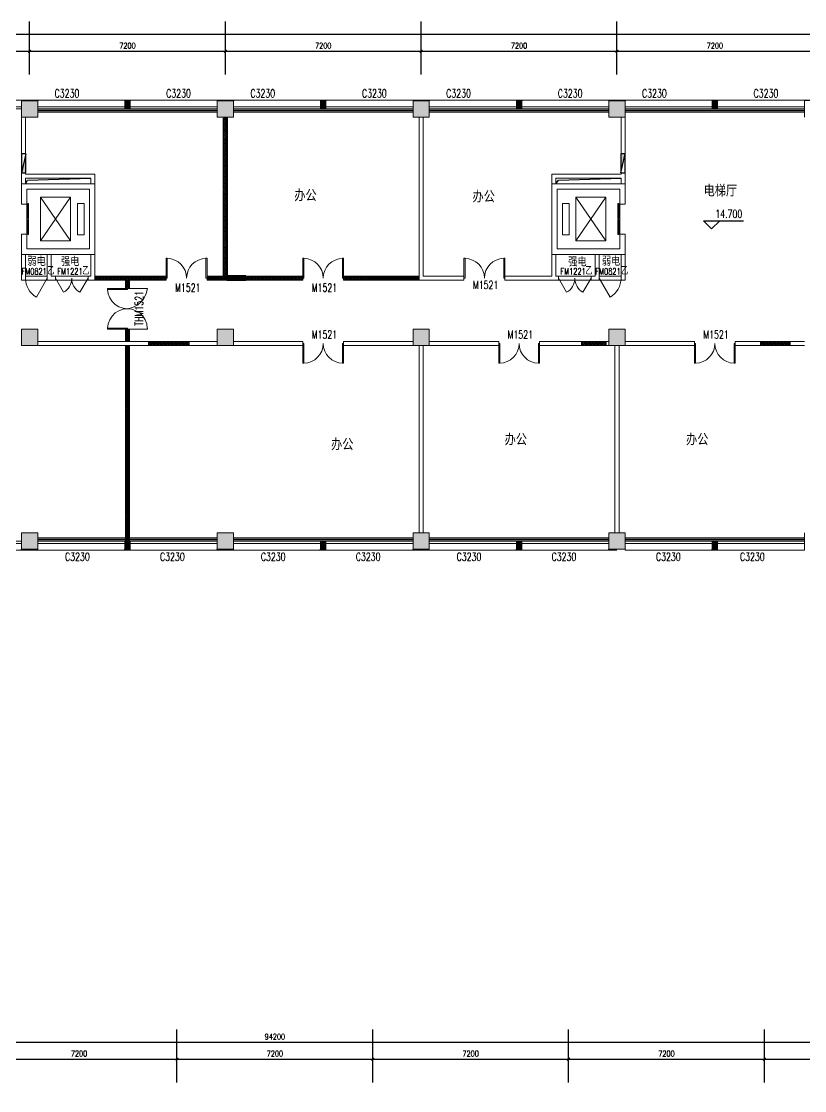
# Model space of a CAD drawing. Header units: millimetres. Extents: x 164760 to 3716174, y -1766400 to 11969.
# Drawn here: x 3380246 to 3409046, y -1604526 to -1565185 of the extents above; entities that cross this region are included whole.
import ezdxf

# ---------------------------------------------------------------- set-up
doc = ezdxf.new("R2010")
doc.units = ezdxf.units.MM
doc.header["$LTSCALE"] = 1000
doc.linetypes.add('DASHEDX2', pattern=[1.5, 1, -0.5])
doc.layers.get('0').update_dxf_attribs({"color": 253, "linetype": 'CONTINUOUS'})
doc.layers.get('Defpoints').update_dxf_attribs({"color": 250, "linetype": 'CONTINUOUS', "lineweight": 0})
for name, color, linetype in [('3', 253, 'CONTINUOUS'), ('AXIS', 253, 'CONTINUOUS'), ('DIM_ELEV', 253, 'CONTINUOUS'), ('PUB_TEXT', 253, 'CONTINUOUS'), ('SURFACE', 253, 'CONTINUOUS'), ('w-消火栓', 253, 'CONTINUOUS'), ('WINDOW_TEXT', 253, 'CONTINUOUS')]:
    doc.layers.add(name, color=color, linetype=linetype)
for name, color, linetype, lineweight in [('COLUMN', 253, 'CONTINUOUS', 0), ('FC-FLOOR【地材分格】', 253, 'CONTINUOUS', 0), ('PUB_HATCH', 253, 'CONTINUOUS', 0), ('RC-Modelling【天花造型】', 253, 'CONTINUOUS', 0), ('STAIR', 253, 'CONTINUOUS', 0), ('WALL', 253, 'CONTINUOUS', 0), ('Wall【墙体】', 253, 'CONTINUOUS', 0), ('WINDOW', 253, 'CONTINUOUS', 0)]:
    doc.layers.add(name, color=color, linetype=linetype, lineweight=lineweight)
doc.styles.add('_TCH_DIM', font='SIMPLEX', dxfattribs={"bigfont": 'GBCBIG'})
doc.styles.add('_TCH_DIM_T3', font='SIMPLEX', dxfattribs={"width": 0.705882, "bigfont": 'GBCBIG'})
doc.styles.add('_TCH_WINDOW', font='SIMPLEX', dxfattribs={"bigfont": 'GBCBIG'})
doc.styles.get("Standard").update_dxf_attribs({"font": 'GBENOR', "bigfont": 'GBCBIG'})
doc.styles.add('宋体', font='', dxfattribs={"width": 0.7})
doc.styles.get('宋体').set_extended_font_data('SimSun')
doc.dimstyles.new('_TCH_ARCH&&100', dxfattribs={"dimtxt": 212.5, "dimasz": 100, "dimexe": 250, "dimexo": 300, "dimgap": 100, "dimtad": 1, "dimdec": 0, "dimzin": 0, "dimdsep": 46, "dimtxsty": '_TCH_DIM_T3', "dimblk": 'ARCHTICK', "dimcen": 0.09, "dimclrt": 7, "dimazin": 2, "dimtfac": 1, "dimtdec": 0, "dimtix": 1, "dimtmove": 2, "dimatfit": 3, "dimtolj": 1, "dimtzin": 0, "dimarcsym": 0})

# ---------------------------------------------------------------- blocks, each defined once
blk = doc.blocks.new('_ArchTick')
at = {"color": 2, "linetype": 'ByBlock', "const_width": 0.4}
blk.add_lwpolyline([(-0.5, -0.5), (0.5, 0.5)], dxfattribs=at)
blk = doc.blocks.new('*D614')
at = {"layer": 'AXIS', "color": 0, "lineweight": -2, "transparency": 16777216}
for p, q in [((3553480, -1554394), (3553480, -1553288)), ((3553480, -1553538), (3560680, -1553538)), ((3560680, -1554394), (3560680, -1553288))]:
    blk.add_line(p, q, dxfattribs=at)
at = {"layer": 'Defpoints', "color": 0, "transparency": 16777216}
for p in [(3560680, -1553538), (3553480, -1554694), (3560680, -1554694)]:
    blk.add_point(p, dxfattribs=at)
at = {"layer": 'AXIS', "color": 0, "lineweight": -2, "transparency": 16777216, "xscale": 100, "yscale": 100, "zscale": 100, "rotation": 180}
blk.add_blockref('_ArchTick', (3553480, -1553538), dxfattribs=at)
at = {"layer": 'AXIS', "color": 0, "lineweight": -2, "transparency": 16777216, "xscale": 100, "yscale": 100, "zscale": 100}
blk.add_blockref('_ArchTick', (3560680, -1553538), dxfattribs=at)
at = {"layer": 'AXIS', "color": 7, "transparency": 16777216, "insert": (3557080, -1553332), "char_height": 212.5, "attachment_point": 5, "style": '_TCH_DIM_T3'}
blk.add_mtext('\\A1;7200', dxfattribs=at)
blk = doc.blocks.new('*D615')
at = {"layer": 'AXIS', "color": 0, "lineweight": -2, "transparency": 16777216}
for p, q in [((3546280, -1554394), (3546280, -1553288)), ((3546280, -1553538), (3553480, -1553538)), ((3553480, -1554394), (3553480, -1553288))]:
    blk.add_line(p, q, dxfattribs=at)
at = {"layer": 'Defpoints', "color": 0, "transparency": 16777216}
for p in [(3553480, -1553538), (3546280, -1554694), (3553480, -1554694)]:
    blk.add_point(p, dxfattribs=at)
at = {"layer": 'AXIS', "color": 0, "lineweight": -2, "transparency": 16777216, "xscale": 100, "yscale": 100, "zscale": 100, "rotation": 180}
blk.add_blockref('_ArchTick', (3546280, -1553538), dxfattribs=at)
at = {"layer": 'AXIS', "color": 0, "lineweight": -2, "transparency": 16777216, "xscale": 100, "yscale": 100, "zscale": 100}
blk.add_blockref('_ArchTick', (3553480, -1553538), dxfattribs=at)
at = {"layer": 'AXIS', "color": 7, "transparency": 16777216, "insert": (3549880, -1553332), "char_height": 212.5, "attachment_point": 5, "style": '_TCH_DIM_T3'}
blk.add_mtext('\\A1;7200', dxfattribs=at)
blk = doc.blocks.new('*D616')
at = {"layer": 'AXIS', "color": 0, "lineweight": -2, "transparency": 16777216}
for p, q in [((3539080, -1554394), (3539080, -1553288)), ((3539080, -1553538), (3546280, -1553538)), ((3546280, -1554394), (3546280, -1553288))]:
    blk.add_line(p, q, dxfattribs=at)
at = {"layer": 'Defpoints', "color": 0, "transparency": 16777216}
for p in [(3546280, -1553538), (3539080, -1554694), (3546280, -1554694)]:
    blk.add_point(p, dxfattribs=at)
at = {"layer": 'AXIS', "color": 0, "lineweight": -2, "transparency": 16777216, "xscale": 100, "yscale": 100, "zscale": 100, "rotation": 180}
blk.add_blockref('_ArchTick', (3539080, -1553538), dxfattribs=at)
at = {"layer": 'AXIS', "color": 0, "lineweight": -2, "transparency": 16777216, "xscale": 100, "yscale": 100, "zscale": 100}
blk.add_blockref('_ArchTick', (3546280, -1553538), dxfattribs=at)
at = {"layer": 'AXIS', "color": 7, "transparency": 16777216, "insert": (3542680, -1553332), "char_height": 212.5, "attachment_point": 5, "style": '_TCH_DIM_T3'}
blk.add_mtext('\\A1;7200', dxfattribs=at)
blk = doc.blocks.new('*D602')
at = {"layer": 'AXIS', "color": 0, "lineweight": -2, "transparency": 16777216}
for p, q in [((3531880, -1554394), (3531880, -1553288)), ((3531880, -1553538), (3539080, -1553538)), ((3539080, -1554394), (3539080, -1553288))]:
    blk.add_line(p, q, dxfattribs=at)
at = {"layer": 'Defpoints', "color": 0, "transparency": 16777216}
for p in [(3539080, -1553538), (3531880, -1554694), (3539080, -1554694)]:
    blk.add_point(p, dxfattribs=at)
at = {"layer": 'AXIS', "color": 0, "lineweight": -2, "transparency": 16777216, "xscale": 100, "yscale": 100, "zscale": 100, "rotation": 180}
blk.add_blockref('_ArchTick', (3531880, -1553538), dxfattribs=at)
at = {"layer": 'AXIS', "color": 0, "lineweight": -2, "transparency": 16777216, "xscale": 100, "yscale": 100, "zscale": 100}
blk.add_blockref('_ArchTick', (3539080, -1553538), dxfattribs=at)
at = {"layer": 'AXIS', "color": 7, "transparency": 16777216, "insert": (3535480, -1553332), "char_height": 212.5, "attachment_point": 5, "style": '_TCH_DIM_T3'}
blk.add_mtext('\\A1;7200', dxfattribs=at)
blk = doc.blocks.new('*D603')
at = {"layer": 'AXIS', "color": 0, "lineweight": -2, "transparency": 16777216}
for p, q in [((3524680, -1554394), (3524680, -1553288)), ((3524680, -1553538), (3531880, -1553538)), ((3531880, -1554394), (3531880, -1553288))]:
    blk.add_line(p, q, dxfattribs=at)
at = {"layer": 'Defpoints', "color": 0, "transparency": 16777216}
for p in [(3531880, -1553538), (3524680, -1554694), (3531880, -1554694)]:
    blk.add_point(p, dxfattribs=at)
at = {"layer": 'AXIS', "color": 0, "lineweight": -2, "transparency": 16777216, "xscale": 100, "yscale": 100, "zscale": 100, "rotation": 180}
blk.add_blockref('_ArchTick', (3524680, -1553538), dxfattribs=at)
at = {"layer": 'AXIS', "color": 0, "lineweight": -2, "transparency": 16777216, "xscale": 100, "yscale": 100, "zscale": 100}
blk.add_blockref('_ArchTick', (3531880, -1553538), dxfattribs=at)
at = {"layer": 'AXIS', "color": 7, "transparency": 16777216, "insert": (3528280, -1553332), "char_height": 212.5, "attachment_point": 5, "style": '_TCH_DIM_T3'}
blk.add_mtext('\\A1;7200', dxfattribs=at)
blk = doc.blocks.new('*D604')
at = {"layer": 'AXIS', "color": 0, "lineweight": -2, "transparency": 16777216}
for p, q in [((3517480, -1554394), (3517480, -1553288)), ((3517480, -1553538), (3524680, -1553538)), ((3524680, -1554394), (3524680, -1553288))]:
    blk.add_line(p, q, dxfattribs=at)
at = {"layer": 'Defpoints', "color": 0, "transparency": 16777216}
for p in [(3524680, -1553538), (3517480, -1554694), (3524680, -1554694)]:
    blk.add_point(p, dxfattribs=at)
at = {"layer": 'AXIS', "color": 0, "lineweight": -2, "transparency": 16777216, "xscale": 100, "yscale": 100, "zscale": 100, "rotation": 180}
blk.add_blockref('_ArchTick', (3517480, -1553538), dxfattribs=at)
at = {"layer": 'AXIS', "color": 0, "lineweight": -2, "transparency": 16777216, "xscale": 100, "yscale": 100, "zscale": 100}
blk.add_blockref('_ArchTick', (3524680, -1553538), dxfattribs=at)
at = {"layer": 'AXIS', "color": 7, "transparency": 16777216, "insert": (3521080, -1553332), "char_height": 212.5, "attachment_point": 5, "style": '_TCH_DIM_T3'}
blk.add_mtext('\\A1;7200', dxfattribs=at)
blk = doc.blocks.new('*D623')
at = {"layer": 'AXIS', "color": 0, "lineweight": -2, "transparency": 16777216}
for p, q in [((3481180, -1554433), (3481180, -1552663)), ((3575380, -1554433), (3575380, -1552663)), ((3481180, -1552913), (3575380, -1552913))]:
    blk.add_line(p, q, dxfattribs=at)
at = {"layer": 'Defpoints', "color": 0, "transparency": 16777216}
for p in [(3575380, -1552913), (3481180, -1554733), (3575380, -1554733)]:
    blk.add_point(p, dxfattribs=at)
at = {"layer": 'AXIS', "color": 0, "lineweight": -2, "transparency": 16777216, "xscale": 100, "yscale": 100, "zscale": 100, "rotation": 180}
blk.add_blockref('_ArchTick', (3481180, -1552913), dxfattribs=at)
at = {"layer": 'AXIS', "color": 0, "lineweight": -2, "transparency": 16777216, "xscale": 100, "yscale": 100, "zscale": 100}
blk.add_blockref('_ArchTick', (3575380, -1552913), dxfattribs=at)
at = {"layer": 'AXIS', "color": 7, "transparency": 16777216, "insert": (3528280, -1552707), "char_height": 212.5, "attachment_point": 5, "style": '_TCH_DIM_T3'}
blk.add_mtext('\\A1;94200', dxfattribs=at)
blk = doc.blocks.new('$QC001_5')
blk.add_line((-325, 200), (325, 0))
blk.add_lwpolyline([(325, 0), (325, 200), (-325, 200), (-325, 0)], close=True)
blk.add_solid([(-325, 200), (325, 200), (-325, 200), (325, 0)])
at = {"flags": 1}
for tag in ['UNIT', 'WHAT', 'SPEC']:
    blk.add_attdef(tag, (0, 0), '', height=0.001, dxfattribs=at)
blk = doc.blocks.new('$DorLib2D$00000141')
at = {"color": 0}
for points in [[(-0.5, 0), (-0.5, 0.487)], [(-0.475, 0.487), (-0.5, 0.487)], [(-0.475, 0), (-0.475, 0.487)], [(-0.369, 0.473), (-0.475, 0.487)], [(-0.268, 0.435), (-0.369, 0.473)], [(-0.178, 0.377), (-0.268, 0.435)], [(-0.103, 0.3), (-0.178, 0.377)], [(-0.047, 0.208), (-0.103, 0.3)], [(0.103, 0.3), (0.047, 0.208)], [(0.178, 0.377), (0.103, 0.3)], [(0.268, 0.435), (0.178, 0.377)], [(0.369, 0.473), (0.268, 0.435)], [(0.475, 0.487), (0.369, 0.473)], [(0.475, 0), (0.475, 0.487)], [(0.475, 0.487), (0.5, 0.487)], [(0.5, 0), (0.5, 0.487)], [(-0.012, 0.107), (-0.047, 0.208)], [(0, 0), (-0.012, 0.107)], [(-0.012, -0.107), (0, 0)], [(0.012, 0.107), (0, 0)], [(0.047, 0.208), (0.012, 0.107)], [(-0.5, 0), (-0.475, 0)], [(0.5, 0), (0.475, 0)]]:
    blk.add_lwpolyline(points, dxfattribs=at)
at = {"color": 0, "linetype": 'DASHEDX2'}
for points in [[(0, 0), (0.03, -0.122), (0.086, -0.234), (0.165, -0.331), (0.264, -0.408), (0.378, -0.461), (0.5, -0.488)], [(-0.5, 0), (-0.5, -0.488)], [(-0.103, -0.3), (-0.047, -0.208)], [(-0.047, -0.208), (-0.012, -0.107)], [(0.5, 0), (0.5, -0.488)], [(-0.475, -0.488), (-0.5, -0.488)], [(-0.475, -0.487), (-0.369, -0.473)], [(-0.369, -0.473), (-0.268, -0.435)], [(-0.268, -0.435), (-0.178, -0.377)], [(-0.178, -0.377), (-0.103, -0.3)]]:
    blk.add_lwpolyline(points, dxfattribs=at)
blk = doc.blocks.new('$DorLib2D$00000002')
for p, q in [((-0.5, 0), (-0.5, 0.4875)), ((-0.475, 0.4875), (-0.5, 0.4875)), ((-0.475, 0), (-0.475, 0.4875)), ((0.475, 0), (0.475, 0.4875)), ((0.475, 0.4875), (0.5, 0.4875)), ((0.5, 0), (0.5, 0.4875)), ((-0.5, 0), (-0.475, 0)), ((0.5, 0), (0.475, 0))]:
    blk.add_line(p, q)
at = {"lineweight": 13}
for centre, start, end in [((-0.4875, 0), 0, 88.53072), ((0.4875, 0), 91.46928, 180)]:
    blk.add_arc(centre, 0.4875, start, end, dxfattribs=at)
blk = doc.blocks.new('$TCHSYS$LDOR22D')
for p, q in [((-0.517, 0.833), (-0.017, 0.833)), ((-0.517, 0.833), (-0.517, 0.667)), ((-0.017, 0.833), (-0.017, 0.667)), ((0.017, 0.833), (0.017, 0.667)), ((0.017, 0.833), (0.517, 0.833)), ((0.517, 0.833), (0.517, 0.667)), ((-0.517, 0.667), (-0.017, 0.667)), ((-0.5, 0.5), (0.5, 0.5)), ((0.017, 0.667), (0.517, 0.667))]:
    blk.add_line(p, q)
blk = doc.blocks.new('$WINLIB2D$00000004')
for p, q in [((-0.5, 0.5), (0.5, 0.5)), ((-0.5, 0.5), (-0.5, -0.5)), ((0.5, -0.5), (0.5, 0.5)), ((-0.5, 0.241), (0.5, 0.241)), ((-0.5, -0.5), (0.5, -0.5))]:
    blk.add_line(p, q)
blk = doc.blocks.new('$DorLib2D$00000214')
at = {"color": 0}
blk.add_line((0.5, 0), (0, 0.866), dxfattribs=at)
blk.add_arc((0.5, 0), 1, 120, 180, dxfattribs=at)
blk = doc.blocks.new('$DorLib2D$00000215')
at = {"color": 0}
for p, q in [((-0.5, 0), (-0.25, 0.433)), ((0.5, 0), (0.25, 0.433))]:
    blk.add_line(p, q, dxfattribs=at)
for centre, start, end in [((-0.5, 0), 0, 60), ((0.5, 0), 120, 180)]:
    blk.add_arc(centre, 0.5, start, end, dxfattribs=at)
blk = doc.blocks.new('海龙_0918165925')
at = {"layer": 'PUB_HATCH'}
for points in [[(3300, -600), (3900, -600), (3900, 0), (3300, 0)], [(7100, -300), (7300, -300), (7300, 0), (7100, 0)], [(10500, -600), (11100, -600), (11100, 0), (10500, 0)], [(14300, -300), (14500, -300), (14500, 0), (14300, 0)], [(17700, -600), (18300, -600), (18300, 0), (17700, 0)], [(21500, -300), (21700, -300), (21700, 0), (21500, 0)], [(24900, -600), (25500, -600), (25500, 0), (24900, 0)], [(28700, -300), (28900, -300), (28900, 0), (28700, 0)], [(3300, -9000), (3900, -9000), (3900, -8400), (3300, -8400)], [(10500, -9000), (11100, -9000), (11100, -8400), (10500, -8400)], [(17700, -9000), (18300, -9000), (18300, -8400), (17700, -8400)], [(24900, -9000), (25500, -9000), (25500, -8400), (24900, -8400)], [(3300, -16500), (3900, -16500), (3900, -15900), (3300, -15900)], [(10500, -16500), (11100, -16500), (11100, -15900), (10500, -15900)], [(17700, -16500), (18300, -16500), (18300, -15900), (17700, -15900)], [(24900, -16500), (25500, -16500), (25500, -15900), (24900, -15900)], [(7300, -16200), (7100, -16200), (7100, -16500), (7300, -16500)], [(14500, -16200), (14300, -16200), (14300, -16500), (14500, -16500)], [(21700, -16200), (21500, -16200), (21500, -16500), (21700, -16500)], [(28900, -16200), (28700, -16200), (28700, -16500), (28900, -16500)]]:
    blk.add_hatch(color=256, dxfattribs=at).paths.add_polyline_path(points)
at = {"layer": 'COLUMN'}
for p, q in [((3900, 0), (3300, 0)), ((3300, -300), (3300, -600)), ((3900, -600), (3900, -300)), ((11100, 0), (10500, 0)), ((10500, -300), (10500, -600)), ((11100, -600), (11100, -300)), ((18300, 0), (17700, 0)), ((17700, -300), (17700, -600)), ((18300, -600), (18300, -300)), ((25500, 0), (24900, 0)), ((24900, -300), (24900, -600)), ((25500, -600), (25500, -300)), ((32100, -300), (32100, -600)), ((3300, -600), (3900, -600)), ((10500, -600), (11100, -600)), ((17700, -600), (18300, -600)), ((24900, -600), (25500, -600)), ((3900, -8400), (3300, -8400)), ((3300, -8400), (3300, -9000)), ((3900, -9000), (3900, -8400)), ((11100, -8400), (10500, -8400)), ((10500, -8400), (10500, -9000)), ((11100, -9000), (11100, -8400)), ((18300, -8400), (17700, -8400)), ((17700, -8400), (17700, -9000)), ((18300, -9000), (18300, -8400)), ((25500, -8400), (24900, -8400)), ((24900, -8400), (24900, -9000)), ((25500, -9000), (25500, -8400)), ((3300, -9000), (3900, -9000)), ((10500, -9000), (11100, -9000)), ((17700, -9000), (18300, -9000)), ((24900, -9000), (25500, -9000)), ((3900, -15900), (3300, -15900)), ((3300, -15900), (3300, -16200)), ((3900, -16200), (3900, -15900)), ((11100, -15900), (10500, -15900)), ((10500, -15900), (10500, -16200)), ((11100, -16200), (11100, -15900)), ((18300, -15900), (17700, -15900)), ((17700, -15900), (17700, -16200)), ((18300, -16200), (18300, -15900)), ((25500, -15900), (24900, -15900)), ((24900, -15900), (24900, -16200)), ((25500, -16200), (25500, -15900)), ((32100, -15900), (32100, -16200)), ((3300, -16500), (3900, -16500)), ((10500, -16500), (11100, -16500)), ((17700, -16500), (18300, -16500)), ((24900, -16500), (25500, -16500))]:
    blk.add_line(p, q, dxfattribs=at)
blk = doc.blocks.new('海龙_0926164331')
at = {"layer": 'AXIS'}
for p, q in [((-3570.3, -2397.2), (-3570.3, -800)), ((3629.7, -2397.2), (3629.7, -800)), ((10829.7, -2397.2), (10829.7, -800)), ((18029.7, -2397.2), (18029.7, -800)), ((25229.7, -2397.2), (25229.7, -800))]:
    blk.add_line(p, q, dxfattribs=at)
for p1, p2, distance, picture, middle in [((-47070.3, -3094), (47129.7, -3094), 1819.8, '*D623', (29.7, -1067.9)), ((-10770.3, -3054.5), (-3570.3, -3054.5), 1155.3, '*D604', (-7170.3, -1693)), ((-3570.3, -3054.5), (3629.7, -3054.5), 1155.3, '*D603', (29.7, -1693)), ((3629.7, -3054.5), (10829.7, -3054.5), 1155.3, '*D602', (7229.7, -1693)), ((10829.7, -3054.5), (18029.7, -3054.5), 1155.3, '*D616', (14429.7, -1693)), ((18029.7, -3054.5), (25229.7, -3054.5), 1155.3, '*D615', (21629.7, -1693)), ((25229.7, -3054.5), (32429.7, -3054.5), 1155.3, '*D614', (28829.7, -1693))]:
    dim = blk.add_aligned_dim(p1=p1, p2=p2, distance=distance, dimstyle='_TCH_ARCH&&100', dxfattribs=at)
    dim.commit()
    dim.dimension.update_dxf_attribs({"geometry": picture, "text_midpoint": middle, "insert": (-3528250.3, 1551639)})
blk = doc.blocks.new('海龙0927231631')
at = {"layer": 'RC-Modelling【天花造型】'}
h = blk.add_hatch(dxfattribs=at)
h.set_pattern_fill('ANSI37', color=3, scale=15)
h.set_pattern_definition([(45, (352410.977, 155780.643), (-33.6759605, 33.6759605), []), (135, (352410.977, 155780.643), (-33.6759605, -33.6759605), [])])
h.paths.add_polyline_path([(8001, -2235), (9501, -2235), (9501, -2385), (8001, -2385)])
h.paths.add_polyline_path([(-937, -2385), (-2437, -2385), (-2437, -2235), (-937, -2235)])
h.paths.add_polyline_path([(-6245, -2385), (-4745, -2385), (-4745, -2235), (-6245, -2235)])
h.paths.add_polyline_path([(-15041, -2235), (-13620, -2235), (-13620, -2385), (-15041, -2385)])
h.paths.add_polyline_path([(-20820, -2235), (-19382, -2235), (-19382, -2385), (-20820, -2385)])
h.paths.add_polyline_path([(-31122, -2385), (-29622, -2385), (-29622, -2235), (-31122, -2235)])
h.paths.add_polyline_path([(-34495, -2385), (-32670, -2385), (-32670, -2235), (-34495, -2235)])
h.paths.add_polyline_path([(-46470, -2235), (-44507, -2235), (-44507, -2385), (-46470, -2385)])
h.paths.add_polyline_path([(-43270, 165), (-43320, 165), (-43320, 15), (-43270, 15)])
h.paths.add_polyline_path([(-44220, 165), (-44320, 165), (-44320, 1440), (-44320, 2165), (-44920, 2165), (-44920, 3315), (-46870, 3315), (-46870, 3165), (-45070, 3165), (-45070, 2090), (-45070, 1965), (-45070, 1365), (-44470, 1365), (-44470, 165), (-45370, 165), (-45370, 15), (-44395, 15), (-44220, 15)])
h.paths.add_polyline_path([(-44863, 1930), (-44470, 2015), (-44920, 2015), (-44920, 1965), (-44920, 1515)], flags=16)
h.paths.add_polyline_path([(-46270, 165), (-46470, 165), (-46470, 15), (-46270, 15)], flags=17)
h.paths.add_polyline_path([(-32295, 6015), (-32445, 6015), (-32445, 15), (-32295, 15)])
h.paths.add_polyline_path([(-14470, 165), (-14520, 165), (-14520, 90), (-14520, 15), (-14470, 15)])
h.paths.add_polyline_path([(-15570, 1440), (-15570, 2165), (-16170, 2165), (-16170, 3315), (-18120, 3315), (-18120, 3165), (-16320, 3165), (-16320, 2090), (-16320, 1965), (-16320, 1365), (-15720, 1365), (-15720, 165), (-16571, 165), (-16571, 15), (-15645, 15), (-15420, 15), (-15420, 165), (-15570, 165)])
h.paths.add_polyline_path([(-15720, 1515), (-16170, 1515), (-16170, 1517), (-16170, 1965), (-16170, 2015), (-15720, 2015)], flags=16)
h.paths.add_polyline_path([(-17471, 165), (-18120, 165), (-18120, 15), (-18120, 15), (-17471, 15)])
h.paths.add_polyline_path([(-18120, -1635), (-18195, -1635), (-18270, -1635), (-18270, -1785), (-18120, -1785)])
h.paths.add_polyline_path([(-18120, 15), (-18270, 15), (-18270, -135), (-18195, -135), (-18120, -135)])
h.paths.add_polyline_path([(-10312, 165), (-9213, 165), (-9213, 15), (-10312, 15)])
h.paths.add_polyline_path([(-3495, 6015), (-3645, 6015), (-3645, 15), (-3495, 15)])
h.paths.add_polyline_path([(17955, 165), (15180, 165), (15180, 15), (17955, 15)])
h.paths.add_polyline_path([(13680, 165), (10905, 165), (10905, 6015), (10755, 6015), (10755, 165), (10155, 165), (10155, 15), (10830, 15), (13680, 15)])
h.paths.add_polyline_path([(7305, -1785), (7155, -1785), (7155, -2235), (7305, -2235)])
h.paths.add_polyline_path([(7305, 15), (8655, 15), (8655, 165), (7230, 165), (6030, 165), (6030, 15), (7155, 15), (7155, -285), (7305, -285)])
h.paths.add_polyline_path([(7155, -2385), (7155, -9585), (7305, -9585), (7305, -2385)])
h.paths.add_polyline_path([(-10845, -2385), (-10845, -9285), (-10695, -9285), (-10695, -2385)])
h.paths.add_polyline_path([(-25245, -2385), (-25245, -9285), (-25095, -9285), (-25095, -2385)])
h.paths.add_polyline_path([(-39645, -2385), (-39645, -9285), (-39495, -9285), (-39495, -2385)])
h = blk.add_hatch(dxfattribs=at)
h.set_pattern_fill('ANSI37', color=3, scale=15)
h.set_pattern_definition([(45, (250105.35, 155780.643), (-33.6759605, 33.6759605), []), (135, (250105.35, 155780.643), (-33.6759605, -33.6759605), [])])
h.paths.add_polyline_path([(45129, 3165), (46930, 3165), (46930, 3315), (44979, 3315), (44979, 2165), (44379, 2165), (44379, 1440), (44379, 165), (44529, 165), (44529, 1365), (45129, 1365), (45129, 1965), (45129, 2090)])
h.paths.add_polyline_path([(44922, 1930), (44529, 2015), (44529, 2015), (44529, 1515), (44979, 1515)], flags=16)
h.paths.add_polyline_path([(45288, 15), (45430, 15), (45430, 165), (45288, 165)])
h.paths.add_polyline_path([(44904, -2235), (46004, -2235), (46004, -2385), (44904, -2385)])
h.paths.add_polyline_path([(34355, -2235), (33255, -2235), (33255, -2385), (34355, -2385)])
h.paths.add_polyline_path([(30504, -2235), (31604, -2235), (31604, -2385), (30504, -2385)])
h.paths.add_polyline_path([(23925, -2235), (24827, -2235), (24827, -2385), (23925, -2385)])
at = {"layer": '3', "color": 3}
for p, q in [((10530, 6255), (3930, 6255)), ((10530, 6195), (3930, 6195)), ((17730, 6255), (11130, 6255)), ((17730, 6195), (11130, 6195)), ((24930, 6255), (18330, 6255)), ((24930, 6195), (18330, 6195)), ((32130, 6255), (25530, 6255)), ((32130, 6195), (25530, 6195))]:
    blk.add_line(p, q, dxfattribs=at)
for points in [[(3480, 3565), (3556, 3695), (5880, 3765)], [(22980, 3565), (23080, 3695), (25380, 3765)], [(3930, -9465), (10530, -9465)], [(3930, -9525), (10530, -9525)], [(11130, -9465), (17730, -9465)], [(11130, -9525), (17730, -9525)], [(18330, -9465), (24930, -9465)], [(18330, -9525), (24930, -9525)], [(25530, -9465), (32130, -9465)], [(25530, -9525), (32130, -9525)]]:
    blk.add_lwpolyline(points, dxfattribs=at)
at = {"layer": 'DIM_ELEV', "color": 3}
for p, q in [((28709, 1902), (28409, 2202)), ((28409, 2202), (29878, 2202)), ((28709, 1902), (29009, 2202))]:
    blk.add_line(p, q, dxfattribs=at)
at = {"layer": 'RC-Modelling【天花造型】', "color": 3}
for p, q in [((7155, -2385), (7155, -9685)), ((7305, -2385), (7305, -9685))]:
    blk.add_line(p, q, dxfattribs=at)
for points in [[(13680, 165), (10905, 165), (10905, 6015), (10755, 6015), (10755, 165), (10155, 165), (10155, 15), (10830, 15), (13680, 15)], [(7305, 15), (8655, 15), (8655, 165), (7230, 165), (6030, 165), (6030, 15), (7155, 15), (7155, -285), (7305, -285)], [(17955, 165), (15180, 165), (15180, 15), (17955, 15)], [(7305, -1785), (7155, -1785), (7155, -2235), (7305, -2235)], [(8001, -2235), (9501, -2235), (9501, -2385), (8001, -2385)], [(23925, -2235), (24827, -2235), (24827, -2385), (23925, -2385)], [(30504, -2235), (31604, -2235), (31604, -2385), (30504, -2385)], [(7155, -2385), (7155, -9585), (7305, -9585), (7305, -2385)]]:
    blk.add_lwpolyline(points, close=True, dxfattribs=at)
at = {"layer": 'STAIR', "color": 3}
for p, q in [((4037, 1465), (5137, 3065)), ((5137, 1465), (4037, 3065)), ((4037, 3065), (5137, 3065)), ((4037, 1465), (4037, 3065)), ((5137, 3065), (5137, 1465)), ((5387, 2840), (5637, 2840)), ((5387, 1690), (5387, 2840)), ((5637, 2840), (5637, 1690)), ((23222, 2840), (23222, 1690)), ((23472, 2840), (23222, 2840)), ((23472, 1690), (23472, 2840)), ((24822, 1465), (23722, 3065)), ((23722, 1465), (24822, 3065)), ((23722, 3065), (23722, 1465)), ((24822, 3065), (23722, 3065)), ((24822, 1465), (24822, 3065)), ((5637, 1690), (5387, 1690)), ((23222, 1690), (23472, 1690)), ((5137, 1465), (4037, 1465)), ((23722, 1465), (24822, 1465))]:
    blk.add_line(p, q, dxfattribs=at)
at = {"layer": 'SURFACE', "color": 3}
for p, q in [((3330, 6645), (3330, 6615)), ((3330, 6645), (3630, 6645)), ((3630, 6645), (3930, 6645)), ((3930, 6645), (3930, 6615)), ((7130, 6645), (7130, 6615)), ((7130, 6645), (7330, 6645)), ((7330, 6645), (7330, 6615)), ((10530, 6645), (10530, 6615)), ((10530, 6645), (10830, 6645)), ((10830, 6645), (11130, 6645)), ((11130, 6645), (11130, 6615)), ((14330, 6645), (14330, 6615)), ((14330, 6645), (14530, 6645)), ((14530, 6645), (14530, 6615)), ((17730, 6645), (17730, 6615)), ((17730, 6645), (18030, 6645)), ((18030, 6645), (18330, 6645)), ((18330, 6645), (18330, 6615)), ((21530, 6645), (21530, 6615)), ((21530, 6645), (21730, 6645)), ((21730, 6645), (21730, 6615)), ((24930, 6645), (24930, 6615)), ((24930, 6645), (25230, 6645)), ((25230, 6645), (25530, 6645)), ((25530, 6645), (25530, 6615)), ((28730, 6645), (28730, 6615)), ((28730, 6645), (28930, 6645)), ((28930, 6645), (28930, 6615)), ((32130, 6645), (32130, 6615)), ((32130, 6645), (32430, 6645)), ((3330, -9915), (3330, -9885)), ((3630, -9915), (3330, -9915)), ((3930, -9915), (3630, -9915)), ((3930, -9915), (3930, -9885)), ((7130, -9915), (7130, -9885)), ((7330, -9915), (7130, -9915)), ((7330, -9915), (7330, -9885)), ((10530, -9915), (10530, -9885)), ((10830, -9915), (10530, -9915)), ((11130, -9915), (10830, -9915)), ((11130, -9915), (11130, -9885)), ((14330, -9915), (14330, -9885)), ((14530, -9915), (14330, -9915)), ((14530, -9915), (14530, -9885)), ((17730, -9915), (17730, -9885)), ((18030, -9915), (17730, -9915)), ((18330, -9915), (18030, -9915)), ((18330, -9915), (18330, -9885)), ((21530, -9915), (21530, -9885)), ((21730, -9915), (21530, -9915)), ((21730, -9915), (21730, -9885)), ((24930, -9915), (24930, -9885)), ((25230, -9915), (24930, -9915)), ((28730, -9915), (28730, -9885)), ((28930, -9915), (28730, -9915)), ((28930, -9915), (28930, -9885))]:
    blk.add_line(p, q, dxfattribs=at)
at = {"layer": 'WALL', "color": 3}
for p, q in [((7330, 6615), (7130, 6615)), ((7130, 6615), (7130, 6315)), ((7130, 6315), (7330, 6315)), ((7330, 6315), (7330, 6615)), ((14530, 6615), (14330, 6615)), ((14330, 6615), (14330, 6315)), ((14330, 6315), (14530, 6315)), ((14530, 6315), (14530, 6615)), ((21730, 6615), (21530, 6615)), ((21530, 6615), (21530, 6315)), ((21530, 6315), (21730, 6315)), ((21730, 6315), (21730, 6615)), ((28930, 6615), (28730, 6615)), ((28730, 6615), (28730, 6315)), ((28730, 6315), (28930, 6315)), ((28930, 6315), (28930, 6615)), ((3330, 3565), (6030, 3565)), ((3330, 3565), (3330, 2815)), ((6030, 3565), (6030, 965)), ((25530, 3565), (22830, 3565)), ((22830, 3565), (22830, 965)), ((25530, 2815), (25530, 3565)), ((3530, 3365), (5830, 3365)), ((3530, 2815), (3530, 3365)), ((5830, 3365), (5830, 1165)), ((25330, 3365), (23030, 3365)), ((23030, 3365), (23030, 1165)), ((25330, 3365), (25330, 2815)), ((3330, 2815), (3530, 2815)), ((25330, 2815), (25530, 2815)), ((3530, 1715), (3330, 1715)), ((3330, 1715), (3330, 965)), ((3530, 1165), (3530, 1715)), ((25530, 1715), (25330, 1715)), ((25330, 1715), (25330, 1165)), ((25530, 965), (25530, 1715)), ((3330, 965), (6030, 965)), ((3530, 1165), (5830, 1165)), ((25530, 965), (22830, 965)), ((25330, 1165), (23030, 1165)), ((7330, -9585), (7130, -9585)), ((7130, -9585), (7130, -9885)), ((7330, -9885), (7330, -9585)), ((14530, -9585), (14330, -9585)), ((14330, -9585), (14330, -9885)), ((14530, -9885), (14530, -9585)), ((21730, -9585), (21530, -9585)), ((21530, -9585), (21530, -9885)), ((21730, -9885), (21730, -9585)), ((28930, -9585), (28730, -9585)), ((28730, -9585), (28730, -9885)), ((28930, -9885), (28930, -9585)), ((7130, -9885), (7330, -9885)), ((14330, -9885), (14530, -9885)), ((21530, -9885), (21730, -9885)), ((28730, -9885), (28930, -9885))]:
    blk.add_line(p, q, dxfattribs=at)
at = {"layer": 'Wall【墙体】', "color": 3}
for p, q in [((3330, 6015), (3330, 3840)), ((3480, 6015), (3480, 3915)), ((10755, 6015), (10755, 165)), ((10905, 6015), (10905, 165)), ((17955, 6015), (17955, 15)), ((18105, 6015), (18105, 165)), ((25380, 6015), (25380, 3915)), ((25530, 6015), (25530, 3840)), ((3330, 3840), (3330, 3565)), ((3480, 3565), (3330, 3565)), ((3480, 3915), (6030, 3915)), ((3480, 3765), (5880, 3765)), ((3480, 3765), (3480, 3565)), ((5880, 3765), (5880, 3565)), ((6030, 3565), (5880, 3565)), ((6030, 3915), (6030, 3565)), ((22830, 3915), (22830, 3565)), ((25380, 3915), (22830, 3915)), ((22980, 3565), (22830, 3565)), ((22980, 3765), (22980, 3565)), ((25380, 3765), (22980, 3765)), ((25380, 3765), (25380, 3565)), ((25530, 3565), (25380, 3565)), ((25530, 3840), (25530, 3565)), ((3330, 965), (3330, 15)), ((3480, 965), (3330, 965)), ((3480, 965), (3480, 165)), ((4280, 965), (4280, 165)), ((4430, 965), (4280, 965)), ((4430, 965), (4430, 165)), ((5880, 965), (5880, 165)), ((6030, 965), (5880, 965)), ((6030, 965), (6030, 15)), ((22830, 965), (22830, 165)), ((22980, 965), (22830, 965)), ((22980, 965), (22980, 165)), ((24430, 965), (24430, 165)), ((24580, 965), (24430, 965)), ((24580, 965), (24580, 165)), ((25380, 965), (25380, 165)), ((25530, 965), (25380, 965)), ((25530, 965), (25530, 15)), ((3330, 15), (3480, 15)), ((3480, 15), (3480, 165)), ((4280, 165), (4280, 15)), ((4280, 15), (4355, 15)), ((4355, 15), (4580, 15)), ((4580, 165), (4430, 165)), ((4580, 15), (4580, 165)), ((5880, 165), (5780, 165)), ((5780, 165), (5780, 15)), ((5780, 15), (5955, 15)), ((5955, 15), (7155, 15)), ((6030, 165), (7230, 165)), ((7155, 15), (7155, -285)), ((8655, 165), (7230, 165)), ((7305, -285), (7305, 15)), ((7305, 15), (8655, 15)), ((8655, 15), (8655, 165)), ((10755, 165), (10155, 165)), ((10155, 165), (10155, 15)), ((10155, 15), (10830, 15)), ((10830, 15), (13680, 15)), ((13680, 165), (10905, 165)), ((13680, 15), (13680, 165)), ((17955, 165), (15180, 165)), ((15180, 165), (15180, 15)), ((15180, 15), (18030, 15)), ((18030, 15), (19605, 15)), ((19605, 165), (18105, 165)), ((19605, 15), (19605, 165)), ((22830, 165), (21105, 165)), ((21105, 165), (21105, 15)), ((21105, 15), (22905, 15)), ((22905, 15), (23080, 15)), ((23080, 165), (22980, 165)), ((23080, 15), (23080, 165)), ((24430, 165), (24280, 165)), ((24280, 165), (24280, 15)), ((24280, 15), (24505, 15)), ((24505, 15), (24580, 15)), ((24580, 15), (24580, 165)), ((25380, 165), (25380, 15)), ((25380, 15), (25530, 15)), ((7155, -285), (7305, -285)), ((7305, -1785), (7155, -1785)), ((7155, -1785), (7155, -2235)), ((7305, -2235), (7305, -1785)), ((3930, -2235), (7155, -2235)), ((7155, -2235), (10530, -2235)), ((13680, -2235), (11130, -2235)), ((13680, -2385), (13680, -2235)), ((17730, -2235), (15180, -2235)), ((15180, -2235), (15180, -2385)), ((20880, -2235), (18330, -2235)), ((20880, -2385), (20880, -2235)), ((24930, -2235), (22380, -2235)), ((22380, -2235), (22380, -2385)), ((28080, -2235), (25530, -2235)), ((28080, -2385), (28080, -2235)), ((32130, -2235), (29580, -2235)), ((29580, -2235), (29580, -2385)), ((3930, -2385), (7155, -2385)), ((7305, -2385), (10530, -2385)), ((11130, -2385), (13680, -2385)), ((15180, -2385), (17730, -2385)), ((17955, -2385), (17955, -9285)), ((18105, -2385), (18105, -9285)), ((18330, -2385), (20880, -2385)), ((22380, -2385), (24930, -2385)), ((25155, -2385), (25155, -9285)), ((25305, -2385), (25305, -9285)), ((25530, -2385), (28080, -2385)), ((29580, -2385), (32130, -2385)), ((7305, -9685), (7155, -9685))]:
    blk.add_line(p, q, dxfattribs=at)
at = {"layer": 'WINDOW', "color": 3}
for p, q in [((3480, 165), (4280, 165)), ((3480, 15), (4280, 15)), ((4580, 165), (5780, 165)), ((4580, 15), (5780, 15)), ((24280, 165), (23080, 165)), ((24280, 15), (23080, 15)), ((25380, 165), (24580, 165)), ((25380, 15), (24580, 15))]:
    blk.add_line(p, q, dxfattribs=at)
at = {"layer": 'AXIS', "color": 3}
blk.add_blockref('海龙_0926164331', (0, 10338), dxfattribs=at)
at = {"layer": 'COLUMN', "color": 3}
blk.add_blockref('海龙_0918165925', (30, 6615), dxfattribs=at)
at = {"layer": 'w-消火栓', "color": 3, "xscale": 1.077000000048428, "yscale": 0.8000000000465661}
for p, rotation in [((3330, 4315), 270), ((25530, 4315), 90)]:
    blk.add_blockref('$QC001_5', p, dxfattribs=dict(at, rotation=rotation))
blk.add_blockref('$QC001_5', (11230, 15), dxfattribs=at)
at = {"layer": 'WINDOW', "color": 3}
ref = blk.add_blockref('$WINLIB2D$00000004', (1730, 6480), dxfattribs=dict(at, xscale=3200, yscale=-330, zscale=3200))
ref.add_attrib('A', 'C3230', (1454, 6742), dxfattribs={"layer": 'WINDOW_TEXT', "height": 297.5, "style": '_TCH_WINDOW', "width": 0.705882})
ref = blk.add_blockref('$WINLIB2D$00000004', (5530, 6480), dxfattribs=dict(at, xscale=3200, yscale=-330, zscale=3200))
ref.add_attrib('A', 'C3230', (4551, 6742), dxfattribs={"layer": 'WINDOW_TEXT', "height": 297.5, "style": '_TCH_WINDOW', "width": 0.705882})
ref = blk.add_blockref('$WINLIB2D$00000004', (8930, 6480), dxfattribs=dict(at, xscale=3200, yscale=-330, zscale=3200))
ref.add_attrib('A', 'C3230', (8654, 6741), dxfattribs={"layer": 'WINDOW_TEXT', "height": 297.5, "style": '_TCH_WINDOW', "width": 0.705882})
ref = blk.add_blockref('$WINLIB2D$00000004', (12730, 6480), dxfattribs=dict(at, xscale=3200, yscale=-330, zscale=3200))
ref.add_attrib('A', 'C3230', (11751, 6742), dxfattribs={"layer": 'WINDOW_TEXT', "height": 297.5, "style": '_TCH_WINDOW', "width": 0.705882})
ref = blk.add_blockref('$WINLIB2D$00000004', (16130, 6480), dxfattribs=dict(at, xscale=3200, yscale=-330, zscale=3200))
ref.add_attrib('A', 'C3230', (15854, 6742), dxfattribs={"layer": 'WINDOW_TEXT', "height": 297.5, "style": '_TCH_WINDOW', "width": 0.705882})
ref = blk.add_blockref('$WINLIB2D$00000004', (19930, 6480), dxfattribs=dict(at, xscale=3200, yscale=-330, zscale=3200))
ref.add_attrib('A', 'C3230', (18951, 6742), dxfattribs={"layer": 'WINDOW_TEXT', "height": 297.5, "style": '_TCH_WINDOW', "width": 0.705882})
ref = blk.add_blockref('$WINLIB2D$00000004', (23330, 6480), dxfattribs=dict(at, xscale=3200, yscale=-330, zscale=3200))
ref.add_attrib('A', 'C3230', (23054, 6742), dxfattribs={"layer": 'WINDOW_TEXT', "height": 297.5, "style": '_TCH_WINDOW', "width": 0.705882})
ref = blk.add_blockref('$WINLIB2D$00000004', (27130, 6480), dxfattribs=dict(at, xscale=3200, yscale=-330, zscale=3200))
ref.add_attrib('A', 'C3230', (26151, 6742), dxfattribs={"layer": 'WINDOW_TEXT', "height": 297.5, "style": '_TCH_WINDOW', "width": 0.705882})
ref = blk.add_blockref('$WINLIB2D$00000004', (30530, 6480), dxfattribs=dict(at, xscale=3200, yscale=-330, zscale=3200))
ref.add_attrib('A', 'C3230', (30254, 6742), dxfattribs={"layer": 'WINDOW_TEXT', "height": 297.5, "style": '_TCH_WINDOW', "width": 0.705882})
for name, p, xscale, yscale, zscale, rotation in [('$TCHSYS$LDOR22D', (3430, 2265), -1100, 200, -1100, 270), ('$TCHSYS$LDOR22D', (25430, 2265), -1100, -200, -1100, 270), ('$DorLib2D$00000215', (23680, 90), 1200, 1200, 1200, 180), ('$DorLib2D$00000214', (24980, 90), 800, 800, 800, 180)]:
    blk.add_blockref(name, p, dxfattribs=dict(at, xscale=xscale, yscale=yscale, zscale=zscale, rotation=rotation))
ref = blk.add_blockref('$DorLib2D$00000002', (9405, 90), dxfattribs=dict(at, xscale=-1500, yscale=1500, zscale=-1500))
ref.add_attrib('A', 'M1521', (8980, -408), dxfattribs={"layer": 'WINDOW_TEXT', "height": 297.5, "style": '_TCH_WINDOW', "width": 0.705882})
ref = blk.add_blockref('$DorLib2D$00000002', (14430, 90), dxfattribs=dict(at, xscale=-1500, yscale=1500, zscale=-1500))
ref.add_attrib('A', 'M1521', (14005, -408), dxfattribs={"layer": 'WINDOW_TEXT', "height": 297.5, "style": '_TCH_WINDOW', "width": 0.705882})
ref = blk.add_blockref('$DorLib2D$00000002', (20355, 90), dxfattribs=dict(at, xscale=1500, yscale=1500, zscale=1500))
ref.add_attrib('A', 'M1521', (19930, -308), dxfattribs={"layer": 'WINDOW_TEXT', "height": 297.5, "style": '_TCH_WINDOW', "width": 0.705882})
for name, p, xscale, yscale, zscale in [('$DorLib2D$00000214', (3880, 90), 800, -800, 800), ('$DorLib2D$00000215', (5180, 90), 1200, -1200, 1200)]:
    blk.add_blockref(name, p, dxfattribs=dict(at, xscale=xscale, yscale=yscale, zscale=zscale))
ref = blk.add_blockref('$DorLib2D$00000141', (7230, -1035), dxfattribs=dict(at, xscale=-1500, yscale=-1500, zscale=-1500, rotation=270))
ref.add_attrib('A', 'THM1521', (7803, -1660), dxfattribs={"layer": 'WINDOW_TEXT', "height": 297.5, "rotation": 90, "style": '_TCH_WINDOW', "width": 0.705882})
ref = blk.add_blockref('$DorLib2D$00000002', (14430, -2310), dxfattribs=dict(at, xscale=-1500, yscale=-1500, zscale=-1500))
ref.add_attrib('A', 'M1521', (14005, -2133), dxfattribs={"layer": 'WINDOW_TEXT', "height": 297.5, "style": '_TCH_WINDOW', "width": 0.705882})
ref = blk.add_blockref('$DorLib2D$00000002', (21630, -2310), dxfattribs=dict(at, xscale=-1500, yscale=-1500, zscale=-1500))
ref.add_attrib('A', 'M1521', (21205, -2133), dxfattribs={"layer": 'WINDOW_TEXT', "height": 297.5, "style": '_TCH_WINDOW', "width": 0.705882})
ref = blk.add_blockref('$DorLib2D$00000002', (28830, -2310), dxfattribs=dict(at, xscale=-1500, yscale=-1500, zscale=-1500))
ref.add_attrib('A', 'M1521', (28405, -2133), dxfattribs={"layer": 'WINDOW_TEXT', "height": 297.5, "style": '_TCH_WINDOW', "width": 0.705882})
ref = blk.add_blockref('$WINLIB2D$00000004', (1730, -9750), dxfattribs=dict(at, xscale=3200, yscale=-330, zscale=3200, rotation=180))
ref.add_attrib('A', 'C3230', (1255, -10338), dxfattribs={"layer": 'WINDOW_TEXT', "height": 297.5, "style": '_TCH_WINDOW', "width": 0.705882})
ref = blk.add_blockref('$WINLIB2D$00000004', (5530, -9750), dxfattribs=dict(at, xscale=3200, yscale=-330, zscale=3200, rotation=180))
ref.add_attrib('A', 'C3230', (4935, -10308), dxfattribs={"layer": 'WINDOW_TEXT', "height": 297.5, "style": '_TCH_WINDOW', "width": 0.705882})
ref = blk.add_blockref('$WINLIB2D$00000004', (8930, -9750), dxfattribs=dict(at, xscale=3200, yscale=-330, zscale=3200, rotation=180))
ref.add_attrib('A', 'C3230', (8427, -10308), dxfattribs={"layer": 'WINDOW_TEXT', "height": 297.5, "style": '_TCH_WINDOW', "width": 0.705882})
ref = blk.add_blockref('$WINLIB2D$00000004', (12730, -9750), dxfattribs=dict(at, xscale=3200, yscale=-330, zscale=3200, rotation=180))
ref.add_attrib('A', 'C3230', (12135, -10308), dxfattribs={"layer": 'WINDOW_TEXT', "height": 297.5, "style": '_TCH_WINDOW', "width": 0.705882})
ref = blk.add_blockref('$WINLIB2D$00000004', (16130, -9750), dxfattribs=dict(at, xscale=3200, yscale=-330, zscale=3200, rotation=180))
ref.add_attrib('A', 'C3230', (15627, -10308), dxfattribs={"layer": 'WINDOW_TEXT', "height": 297.5, "style": '_TCH_WINDOW', "width": 0.705882})
ref = blk.add_blockref('$WINLIB2D$00000004', (19930, -9750), dxfattribs=dict(at, xscale=3200, yscale=-330, zscale=3200, rotation=180))
ref.add_attrib('A', 'C3230', (19335, -10308), dxfattribs={"layer": 'WINDOW_TEXT', "height": 297.5, "style": '_TCH_WINDOW', "width": 0.705882})
ref = blk.add_blockref('$WINLIB2D$00000004', (23330, -9750), dxfattribs=dict(at, xscale=3200, yscale=-330, zscale=3200, rotation=180))
ref.add_attrib('A', 'C3230', (22827, -10308), dxfattribs={"layer": 'WINDOW_TEXT', "height": 297.5, "style": '_TCH_WINDOW', "width": 0.705882})
ref = blk.add_blockref('$WINLIB2D$00000004', (27130, -9750), dxfattribs=dict(at, xscale=3200, yscale=-330, zscale=3200, rotation=180))
ref.add_attrib('A', 'C3230', (26665, -10308), dxfattribs={"layer": 'WINDOW_TEXT', "height": 297.5, "style": '_TCH_WINDOW', "width": 0.705882})
ref = blk.add_blockref('$WINLIB2D$00000004', (30530, -9750), dxfattribs=dict(at, xscale=3200, yscale=-330, zscale=3200, rotation=180))
ref.add_attrib('A', 'C3230', (29754, -10308), dxfattribs={"layer": 'WINDOW_TEXT', "height": 297.5, "style": '_TCH_WINDOW', "width": 0.705882})
at = {"layer": 'PUB_TEXT', "color": 3}
for s, height, style, width, p in [('电梯厅', 377.6, '宋体', 0.8, (28415, 3136)), ('办公', 377.6, '宋体', 0.8, (13365, 2958)), ('办公', 377.6, '宋体', 0.8, (19917, 2913)), ('14.700', 297.5, '_TCH_DIM', 0.705882, (28848, 2307)), ('弱电', 302.1, '宋体', 0.8, (3550, 571)), ('强电', 302.1, '宋体', 0.8, (4787, 567)), ('强电', 302.1, '宋体', 0.8, (23436, 556)), ('弱电', 302.1, '宋体', 0.8, (24674, 578)), ('办公', 377.6, '宋体', 0.8, (14717, -6203)), ('办公', 377.6, '宋体', 0.8, (21098, -6021)), ('办公', 377.6, '宋体', 0.8, (27770, -6021))]:
    blk.add_text(s, height=height, dxfattribs=dict(at, style=style, width=width)).set_placement(p)
at = {"layer": 'WINDOW_TEXT', "color": 3, "style": '_TCH_WINDOW', "width": 0.705882}
for s, p in [('FM0821', (3336, 220)), ('FM1221', (4652, 220)), ('FM1221', (23152, 220)), ('FM0821', (24436, 220))]:
    blk.add_text(s, height=238, dxfattribs=at).set_placement(p)
at = {"layer": 'WINDOW_TEXT', "color": 3, "style": '_TCH_WINDOW'}
for p in [(4280, 220), (5564, 220), (24064, 220), (25380, 220)]:
    blk.add_text('乙', height=270, dxfattribs=at).set_placement(p)
blk = doc.blocks.new('海龙0927231659')
at = {"layer": 'FC-FLOOR【地材分格】'}
blk.add_blockref('海龙0927231631', (0, 0), dxfattribs=at)

msp = doc.modelspace()

# ---------------------------------------------------------------- block references
at = {"layer": 'AXIS'}
msp.add_blockref('海龙_0926164331', (3389536.3, -1601471.1), dxfattribs=at)
at = {"layer": 'FC-FLOOR【地材分格】'}
msp.add_blockref('海龙0927231659', (3376916.1, -1574723.5), dxfattribs=at)

doc.saveas('drawing.dxf')
